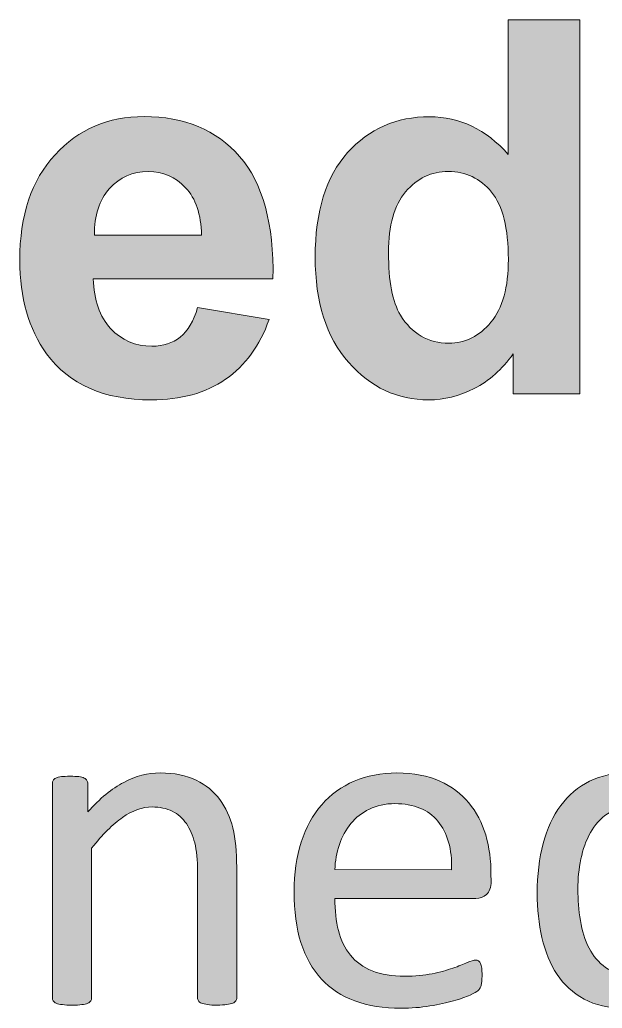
# Model space of a CAD drawing. Header units: inches. Extents: x 247 to 2765, y -1897 to -1110.
# Drawn here: x 2682.65 to 2687.36, y -1324.59 to -1316.58 of the extents above; entities that cross this region are included whole.
import ezdxf

# ---------------------------------------------------------------- set-up
doc = ezdxf.new("R2010")
doc.units = ezdxf.units.IN
doc.header["$MEASUREMENT"] = 0
doc.layers.add('Layer 1', color=7, linetype='Continuous')

# ---------------------------------------------------------------- blocks, each defined once
blk = doc.blocks.new('block 321')
at = {"layer": 'Layer 1', "true_color": 0x010101}
h = blk.add_hatch(color=18, dxfattribs=at)
h.dxf.hatch_style = 2
edge = h.paths.add_edge_path()
edge.add_spline(control_points=[(2687.1834, -1319.6142), (2687.1834, -1319.6142), (2686.6439, -1319.6142), (2686.6439, -1319.6142), (2686.6439, -1319.6142), (2686.6439, -1319.2917), (2686.6439, -1319.2917), (2686.5544, -1319.4164), (2686.4486, -1319.5105), (2686.3273, -1319.5718), (2686.2054, -1319.6331), (2686.0824, -1319.6638), (2685.9584, -1319.6638), (2685.7062, -1319.6638), (2685.4902, -1319.5622), (2685.31, -1319.3589), (2685.1298, -1319.156), (2685.0399, -1318.8721), (2685.0399, -1318.5083), (2685.0399, -1318.1363), (2685.1274, -1317.8541), (2685.3024, -1317.6605), (2685.4774, -1317.4669), (2685.6986, -1317.3701), (2685.9659, -1317.3701), (2686.2112, -1317.3701), (2686.4234, -1317.472), (2686.6033, -1317.676), (2686.6033, -1317.676), (2686.6033, -1316.5846), (2686.6033, -1316.5846), (2686.6033, -1316.5846), (2687.1838, -1316.5846), (2687.1838, -1316.5846), (2687.1838, -1316.5846), (2687.1838, -1319.6142), (2687.1838, -1319.6142), (2687.1838, -1319.6142), (2687.1834, -1319.6142), (2687.1834, -1319.6142)], knot_values=[0, 0, 0, 0, 1, 1, 1, 2, 2, 2, 3, 3, 3, 4, 4, 4, 5, 5, 5, 6, 6, 6, 7, 7, 7, 8, 8, 8, 9, 9, 9, 10, 10, 10, 11, 11, 11, 12, 12, 12, 13, 13, 13, 13], degree=3, periodic=1)
edge = h.paths.add_edge_path()
edge.add_spline(control_points=[(2685.6335, -1318.4687), (2685.6335, -1318.703), (2685.6659, -1318.8725), (2685.7299, -1318.9765), (2685.8243, -1319.1288), (2685.9546, -1319.2046), (2686.1227, -1319.2046), (2686.2564, -1319.2046), (2686.37, -1319.1477), (2686.4638, -1319.034), (2686.5582, -1318.921), (2686.6043, -1318.7505), (2686.6043, -1318.5252), (2686.6043, -1318.2723), (2686.5588, -1318.0915), (2686.4679, -1317.9805), (2686.3762, -1317.8693), (2686.2598, -1317.8134), (2686.1186, -1317.8134), (2685.9801, -1317.8134), (2685.865, -1317.8682), (2685.7723, -1317.9778), (2685.6797, -1318.0877), (2685.6335, -1318.251), (2685.6335, -1318.4687)], knot_values=[0, 0, 0, 0, 1, 1, 1, 2, 2, 2, 3, 3, 3, 4, 4, 4, 5, 5, 5, 6, 6, 6, 7, 7, 7, 8, 8, 8, 8], degree=3, periodic=1)
h = blk.add_hatch(color=18, dxfattribs=at)
h.dxf.hatch_style = 2
edge = h.paths.add_edge_path()
edge.add_spline(control_points=[(2684.0873, -1318.9152), (2684.0873, -1318.9152), (2684.6664, -1319.0123), (2684.6664, -1319.0123), (2684.592, -1319.2246), (2684.4746, -1319.3861), (2684.314, -1319.4971), (2684.1535, -1319.6073), (2683.9526, -1319.6635), (2683.7115, -1319.6635), (2683.3298, -1319.6635), (2683.0473, -1319.5388), (2682.864, -1319.2893), (2682.7193, -1319.0895), (2682.6473, -1318.8373), (2682.6473, -1318.5321), (2682.6473, -1318.1683), (2682.7427, -1317.8834), (2682.9329, -1317.6774), (2683.123, -1317.4713), (2683.3635, -1317.3683), (2683.6543, -1317.3683), (2683.9809, -1317.3683), (2684.2386, -1317.4762), (2684.4274, -1317.6918), (2684.6158, -1317.9075), (2684.7064, -1318.2379), (2684.6981, -1318.683), (2684.6981, -1318.683), (2683.2429, -1318.683), (2683.2429, -1318.683), (2683.2471, -1318.8552), (2683.2946, -1318.9893), (2683.3832, -1319.0857), (2683.4727, -1319.1811), (2683.584, -1319.229), (2683.7177, -1319.229), (2683.809, -1319.229), (2683.8858, -1319.2046), (2683.9471, -1319.1543), (2684.0084, -1319.105), (2684.0553, -1319.0258), (2684.0873, -1318.9152)], knot_values=[0, 0, 0, 0, 1, 1, 1, 2, 2, 2, 3, 3, 3, 4, 4, 4, 5, 5, 5, 6, 6, 6, 7, 7, 7, 8, 8, 8, 9, 9, 9, 10, 10, 10, 11, 11, 11, 12, 12, 12, 13, 13, 13, 14, 14, 14, 14], degree=3, periodic=1)
edge = h.paths.add_edge_path()
edge.add_spline(control_points=[(2684.1204, -1318.3281), (2684.1156, -1318.16), (2684.0722, -1318.0322), (2683.9902, -1317.9447), (2683.9075, -1317.8572), (2683.8062, -1317.8134), (2683.6884, -1317.8134), (2683.5623, -1317.8134), (2683.4576, -1317.8596), (2683.3742, -1317.9526), (2683.2912, -1318.045), (2683.2509, -1318.1697), (2683.2522, -1318.3281), (2683.2522, -1318.3281), (2684.1204, -1318.3281), (2684.1204, -1318.3281)], knot_values=[0, 0, 0, 0, 1, 1, 1, 2, 2, 2, 3, 3, 3, 4, 4, 4, 5, 5, 5, 5], degree=3, periodic=1)
at = {"layer": 'Layer 1', "lineweight": 0}
for points, knots in [([(2687.1834, -1319.6142), (2687.1834, -1319.6142), (2686.6439, -1319.6142), (2686.6439, -1319.6142), (2686.6439, -1319.6142), (2686.6439, -1319.2917), (2686.6439, -1319.2917), (2686.5544, -1319.4164), (2686.4486, -1319.5105), (2686.3273, -1319.5718), (2686.2054, -1319.6331), (2686.0824, -1319.6638), (2685.9584, -1319.6638), (2685.7062, -1319.6638), (2685.4902, -1319.5622), (2685.31, -1319.3589), (2685.1298, -1319.156), (2685.0399, -1318.8721), (2685.0399, -1318.5083), (2685.0399, -1318.1363), (2685.1274, -1317.8541), (2685.3024, -1317.6605), (2685.4774, -1317.4669), (2685.6986, -1317.3701), (2685.9659, -1317.3701), (2686.2112, -1317.3701), (2686.4234, -1317.472), (2686.6033, -1317.676), (2686.6033, -1317.676), (2686.6033, -1316.5846), (2686.6033, -1316.5846), (2686.6033, -1316.5846), (2687.1838, -1316.5846), (2687.1838, -1316.5846), (2687.1838, -1316.5846), (2687.1838, -1319.6142), (2687.1838, -1319.6142), (2687.1838, -1319.6142), (2687.1834, -1319.6142), (2687.1834, -1319.6142)], [0, 0, 0, 0, 1, 1, 1, 2, 2, 2, 3, 3, 3, 4, 4, 4, 5, 5, 5, 6, 6, 6, 7, 7, 7, 8, 8, 8, 9, 9, 9, 10, 10, 10, 11, 11, 11, 12, 12, 12, 13, 13, 13, 13]), ([(2684.0873, -1318.9152), (2684.0873, -1318.9152), (2684.6664, -1319.0123), (2684.6664, -1319.0123), (2684.592, -1319.2246), (2684.4746, -1319.3861), (2684.314, -1319.4971), (2684.1535, -1319.6073), (2683.9526, -1319.6635), (2683.7115, -1319.6635), (2683.3298, -1319.6635), (2683.0473, -1319.5388), (2682.864, -1319.2893), (2682.7193, -1319.0895), (2682.6473, -1318.8373), (2682.6473, -1318.5321), (2682.6473, -1318.1683), (2682.7427, -1317.8834), (2682.9329, -1317.6774), (2683.123, -1317.4713), (2683.3635, -1317.3683), (2683.6543, -1317.3683), (2683.9809, -1317.3683), (2684.2386, -1317.4762), (2684.4274, -1317.6918), (2684.6158, -1317.9075), (2684.7064, -1318.2379), (2684.6981, -1318.683), (2684.6981, -1318.683), (2683.2429, -1318.683), (2683.2429, -1318.683), (2683.2471, -1318.8552), (2683.2946, -1318.9893), (2683.3832, -1319.0857), (2683.4727, -1319.1811), (2683.584, -1319.229), (2683.7177, -1319.229), (2683.809, -1319.229), (2683.8858, -1319.2046), (2683.9471, -1319.1543), (2684.0084, -1319.105), (2684.0553, -1319.0258), (2684.0873, -1318.9152)], [0, 0, 0, 0, 1, 1, 1, 2, 2, 2, 3, 3, 3, 4, 4, 4, 5, 5, 5, 6, 6, 6, 7, 7, 7, 8, 8, 8, 9, 9, 9, 10, 10, 10, 11, 11, 11, 12, 12, 12, 13, 13, 13, 14, 14, 14, 14]), ([(2684.1204, -1318.3281), (2684.1156, -1318.16), (2684.0722, -1318.0322), (2683.9902, -1317.9447), (2683.9075, -1317.8572), (2683.8062, -1317.8134), (2683.6884, -1317.8134), (2683.5623, -1317.8134), (2683.4576, -1317.8596), (2683.3742, -1317.9526), (2683.2912, -1318.045), (2683.2509, -1318.1697), (2683.2522, -1318.3281), (2683.2522, -1318.3281), (2684.1204, -1318.3281), (2684.1204, -1318.3281)], [0, 0, 0, 0, 1, 1, 1, 2, 2, 2, 3, 3, 3, 4, 4, 4, 5, 5, 5, 5]), ([(2685.6335, -1318.4687), (2685.6335, -1318.703), (2685.6659, -1318.8725), (2685.7299, -1318.9765), (2685.8243, -1319.1288), (2685.9546, -1319.2046), (2686.1227, -1319.2046), (2686.2564, -1319.2046), (2686.37, -1319.1477), (2686.4638, -1319.034), (2686.5582, -1318.921), (2686.6043, -1318.7505), (2686.6043, -1318.5252), (2686.6043, -1318.2723), (2686.5588, -1318.0915), (2686.4679, -1317.9805), (2686.3762, -1317.8693), (2686.2598, -1317.8134), (2686.1186, -1317.8134), (2685.9801, -1317.8134), (2685.865, -1317.8682), (2685.7723, -1317.9778), (2685.6797, -1318.0877), (2685.6335, -1318.251), (2685.6335, -1318.4687)], [0, 0, 0, 0, 1, 1, 1, 2, 2, 2, 3, 3, 3, 4, 4, 4, 5, 5, 5, 6, 6, 6, 7, 7, 7, 8, 8, 8, 8])]:
    blk.add_open_spline(points, degree=3, knots=knots, dxfattribs=at)
blk = doc.blocks.new('block 322')
at = {"layer": 'Layer 1', "true_color": 0x010101}
h = blk.add_hatch(color=18, dxfattribs=at)
h.dxf.hatch_style = 2
edge = h.paths.add_edge_path()
edge.add_spline(control_points=[(2688.4337, -1324.5062), (2688.4337, -1324.5159), (2688.4316, -1324.5255), (2688.4271, -1324.5328), (2688.4219, -1324.5407), (2688.4147, -1324.5465), (2688.404, -1324.5517), (2688.393, -1324.5562), (2688.3785, -1324.5593), (2688.3606, -1324.5617), (2688.3424, -1324.5641), (2688.3207, -1324.5662), (2688.2952, -1324.5662), (2688.268, -1324.5662), (2688.2449, -1324.5651), (2688.2276, -1324.5617), (2688.2094, -1324.5593), (2688.1949, -1324.5555), (2688.1832, -1324.5517), (2688.1718, -1324.5465), (2688.1632, -1324.541), (2688.1581, -1324.5328), (2688.1532, -1324.5255), (2688.1508, -1324.5162), (2688.1508, -1324.5062), (2688.1508, -1324.5062), (2688.1508, -1324.2768), (2688.1508, -1324.2768), (2688.0595, -1324.3757), (2687.9648, -1324.4528), (2687.8659, -1324.5083), (2687.7684, -1324.5627), (2687.6599, -1324.5906), (2687.5431, -1324.5906), (2687.4167, -1324.5906), (2687.3075, -1324.5665), (2687.2175, -1324.5166), (2687.1276, -1324.4673), (2687.0546, -1324.4001), (2686.9988, -1324.3168), (2686.9437, -1324.2327), (2686.9027, -1324.1331), (2686.8765, -1324.0194), (2686.8506, -1323.9064), (2686.8379, -1323.7866), (2686.8379, -1323.6601), (2686.8379, -1323.5113), (2686.8544, -1323.3766), (2686.8868, -1323.2567), (2686.9189, -1323.1361), (2686.9664, -1323.0335), (2687.0288, -1322.9491), (2687.0921, -1322.8643), (2687.1697, -1322.7985), (2687.2627, -1322.753), (2687.3567, -1322.7075), (2687.4635, -1322.6852), (2687.5855, -1322.6852), (2687.6871, -1322.6852), (2687.7801, -1322.7072), (2687.8638, -1322.7513), (2687.9482, -1322.7954), (2688.0316, -1322.8615), (2688.1136, -1322.9466), (2688.1136, -1322.9466), (2688.1136, -1321.9396), (2688.1136, -1321.9396), (2688.1136, -1321.9307), (2688.1157, -1321.9221), (2688.1208, -1321.9135), (2688.1253, -1321.9055), (2688.1336, -1321.8986), (2688.1463, -1321.8942), (2688.1591, -1321.8893), (2688.1756, -1321.8855), (2688.1959, -1321.8824), (2688.2159, -1321.8793), (2688.2414, -1321.8776), (2688.2721, -1321.8776), (2688.3045, -1321.8776), (2688.3307, -1321.879), (2688.3513, -1321.8824), (2688.3723, -1321.8855), (2688.3882, -1321.89), (2688.3999, -1321.8942), (2688.4109, -1321.8986), (2688.4202, -1321.9052), (2688.4254, -1321.9135), (2688.4316, -1321.9217), (2688.434, -1321.9303), (2688.434, -1321.9396), (2688.434, -1321.9396), (2688.4337, -1324.5062), (2688.4337, -1324.5062), (2688.4337, -1324.5062), (2688.4337, -1324.5062), (2688.4337, -1324.5062)], knot_values=[0, 0, 0, 0, 1, 1, 1, 2, 2, 2, 3, 3, 3, 4, 4, 4, 5, 5, 5, 6, 6, 6, 7, 7, 7, 8, 8, 8, 9, 9, 9, 10, 10, 10, 11, 11, 11, 12, 12, 12, 13, 13, 13, 14, 14, 14, 15, 15, 15, 16, 16, 16, 17, 17, 17, 18, 18, 18, 19, 19, 19, 20, 20, 20, 21, 21, 21, 22, 22, 22, 23, 23, 23, 24, 24, 24, 25, 25, 25, 26, 26, 26, 27, 27, 27, 28, 28, 28, 29, 29, 29, 30, 30, 30, 31, 31, 31, 32, 32, 32, 32], degree=3, periodic=1)
edge = h.paths.add_edge_path()
edge.add_spline(control_points=[(2688.114, -1323.2863), (2688.0278, -1323.1792), (2687.9451, -1323.0982), (2687.8642, -1323.0424), (2687.7839, -1322.9866), (2687.7002, -1322.9584), (2687.6127, -1322.9584), (2687.5321, -1322.9584), (2687.4632, -1322.9783), (2687.4067, -1323.0162), (2687.3502, -1323.0548), (2687.3044, -1323.1055), (2687.2689, -1323.1692), (2687.2334, -1323.2319), (2687.2079, -1323.3032), (2687.1917, -1323.3824), (2687.1755, -1323.462), (2687.1676, -1323.5433), (2687.1676, -1323.6253), (2687.1676, -1323.7128), (2687.1748, -1323.7976), (2687.1879, -1323.8816), (2687.2014, -1323.9654), (2687.2248, -1324.0394), (2687.2582, -1324.1042), (2687.2916, -1324.1696), (2687.3361, -1324.2213), (2687.3912, -1324.2603), (2687.4466, -1324.2988), (2687.5162, -1324.3192), (2687.5993, -1324.3192), (2687.6416, -1324.3192), (2687.6826, -1324.313), (2687.7226, -1324.3019), (2687.7608, -1324.2902), (2687.8018, -1324.2706), (2687.8428, -1324.2441), (2687.8831, -1324.2168), (2687.9265, -1324.1814), (2687.9713, -1324.1383), (2688.0161, -1324.0959), (2688.0643, -1324.0429), (2688.114, -1323.9798), (2688.114, -1323.9798), (2688.114, -1323.2863), (2688.114, -1323.2863), (2688.114, -1323.2863), (2688.114, -1323.2863), (2688.114, -1323.2863)], knot_values=[0, 0, 0, 0, 1, 1, 1, 2, 2, 2, 3, 3, 3, 4, 4, 4, 5, 5, 5, 6, 6, 6, 7, 7, 7, 8, 8, 8, 9, 9, 9, 10, 10, 10, 11, 11, 11, 12, 12, 12, 13, 13, 13, 14, 14, 14, 15, 15, 15, 16, 16, 16, 16], degree=3, periodic=1)
h = blk.add_hatch(color=18, dxfattribs=at)
h.dxf.hatch_style = 2
edge = h.paths.add_edge_path()
edge.add_spline(control_points=[(2684.4046, -1324.5062), (2684.4046, -1324.5159), (2684.4019, -1324.5252), (2684.3974, -1324.5317), (2684.3919, -1324.5393), (2684.384, -1324.5452), (2684.3726, -1324.5507), (2684.3609, -1324.5555), (2684.3447, -1324.5589), (2684.3244, -1324.5617), (2684.303, -1324.5641), (2684.2778, -1324.5662), (2684.2465, -1324.5662), (2684.2145, -1324.5662), (2684.1879, -1324.5651), (2684.1676, -1324.5617), (2684.1469, -1324.5593), (2684.1311, -1324.5552), (2684.1194, -1324.5507), (2684.1077, -1324.5448), (2684.099, -1324.5393), (2684.0942, -1324.5317), (2684.0894, -1324.5248), (2684.087, -1324.5162), (2684.087, -1324.5062), (2684.087, -1324.5062), (2684.087, -1323.4903), (2684.087, -1323.4903), (2684.087, -1323.3921), (2684.0791, -1323.3118), (2684.0639, -1323.2515), (2684.0484, -1323.1912), (2684.026, -1323.1396), (2683.9964, -1323.0962), (2683.9668, -1323.0524), (2683.9292, -1323.0183), (2683.8823, -1322.9959), (2683.8351, -1322.9728), (2683.7811, -1322.9608), (2683.7194, -1322.9608), (2683.6391, -1322.9608), (2683.5602, -1322.989), (2683.48, -1323.0455), (2683.4004, -1323.102), (2683.3167, -1323.1854), (2683.2295, -1323.2942), (2683.2295, -1323.2942), (2683.2295, -1324.5069), (2683.2295, -1324.5069), (2683.2295, -1324.5166), (2683.2267, -1324.5259), (2683.2223, -1324.5324), (2683.2171, -1324.54), (2683.2088, -1324.5459), (2683.1975, -1324.5514), (2683.1861, -1324.5562), (2683.1696, -1324.5596), (2683.1492, -1324.5624), (2683.1286, -1324.5655), (2683.1024, -1324.5669), (2683.07, -1324.5669), (2683.0386, -1324.5669), (2683.0135, -1324.5658), (2682.9925, -1324.5624), (2682.9718, -1324.56), (2682.956, -1324.5558), (2682.9432, -1324.5514), (2682.9312, -1324.5455), (2682.9225, -1324.54), (2682.9181, -1324.5324), (2682.9139, -1324.5255), (2682.9115, -1324.5169), (2682.9115, -1324.5069), (2682.9115, -1324.5069), (2682.9115, -1322.7727), (2682.9115, -1322.7727), (2682.9115, -1322.7623), (2682.9132, -1322.753), (2682.9174, -1322.7465), (2682.9212, -1322.7389), (2682.9287, -1322.733), (2682.9405, -1322.7272), (2682.9511, -1322.721), (2682.9659, -1322.7175), (2682.9846, -1322.7155), (2683.0028, -1322.7138), (2683.0262, -1322.7127), (2683.0559, -1322.7127), (2683.0834, -1322.7127), (2683.1072, -1322.7134), (2683.1255, -1322.7155), (2683.1448, -1322.7175), (2683.1592, -1322.7213), (2683.1689, -1322.7272), (2683.1792, -1322.733), (2683.1875, -1322.7389), (2683.1913, -1322.7465), (2683.1954, -1322.7534), (2683.1978, -1322.7623), (2683.1978, -1322.7727), (2683.1978, -1322.7727), (2683.1978, -1323.0014), (2683.1978, -1323.0014), (2683.2956, -1322.8922), (2683.3935, -1322.8119), (2683.4899, -1322.7616), (2683.5868, -1322.7103), (2683.6846, -1322.6855), (2683.7838, -1322.6855), (2683.8992, -1322.6855), (2683.9971, -1322.7051), (2684.0756, -1322.7444), (2684.1545, -1322.783), (2684.2186, -1322.8357), (2684.2672, -1322.9008), (2684.3161, -1322.967), (2684.3512, -1323.0431), (2684.3722, -1323.1313), (2684.3943, -1323.2195), (2684.4043, -1323.3249), (2684.4043, -1323.4482), (2684.4043, -1323.4482), (2684.4043, -1324.5062), (2684.4043, -1324.5062), (2684.4043, -1324.5062), (2684.4046, -1324.5062), (2684.4046, -1324.5062)], knot_values=[0, 0, 0, 0, 1, 1, 1, 2, 2, 2, 3, 3, 3, 4, 4, 4, 5, 5, 5, 6, 6, 6, 7, 7, 7, 8, 8, 8, 9, 9, 9, 10, 10, 10, 11, 11, 11, 12, 12, 12, 13, 13, 13, 14, 14, 14, 15, 15, 15, 16, 16, 16, 17, 17, 17, 18, 18, 18, 19, 19, 19, 20, 20, 20, 21, 21, 21, 22, 22, 22, 23, 23, 23, 24, 24, 24, 25, 25, 25, 26, 26, 26, 27, 27, 27, 28, 28, 28, 29, 29, 29, 30, 30, 30, 31, 31, 31, 32, 32, 32, 33, 33, 33, 34, 34, 34, 35, 35, 35, 36, 36, 36, 37, 37, 37, 38, 38, 38, 39, 39, 39, 40, 40, 40, 41, 41, 41, 42, 42, 42, 42], degree=3, periodic=1)
h = blk.add_hatch(color=18, dxfattribs=at)
h.dxf.hatch_style = 2
edge = h.paths.add_edge_path()
edge.add_spline(control_points=[(2686.4644, -1323.5633), (2686.4644, -1323.614), (2686.452, -1323.6491), (2686.4276, -1323.6708), (2686.4024, -1323.6918), (2686.3738, -1323.7025), (2686.3415, -1323.7025), (2686.3415, -1323.7025), (2685.1994, -1323.7025), (2685.1994, -1323.7025), (2685.1994, -1323.7983), (2685.2091, -1323.8854), (2685.2283, -1323.9629), (2685.2483, -1324.0398), (2685.28, -1324.1056), (2685.3252, -1324.1614), (2685.3703, -1324.2172), (2685.4292, -1324.2592), (2685.5012, -1324.2885), (2685.5735, -1324.3181), (2685.6621, -1324.3329), (2685.7665, -1324.3329), (2685.8485, -1324.3329), (2685.9222, -1324.3254), (2685.9873, -1324.3119), (2686.0521, -1324.2985), (2686.1079, -1324.2833), (2686.1547, -1324.2668), (2686.2019, -1324.2503), (2686.2405, -1324.2351), (2686.2712, -1324.2217), (2686.3015, -1324.2082), (2686.3242, -1324.2017), (2686.3397, -1324.2017), (2686.348, -1324.2017), (2686.357, -1324.2038), (2686.3632, -1324.2082), (2686.3707, -1324.2134), (2686.3759, -1324.2196), (2686.3797, -1324.2289), (2686.3842, -1324.2375), (2686.3873, -1324.2503), (2686.3883, -1324.2661), (2686.3904, -1324.282), (2686.3914, -1324.3023), (2686.3914, -1324.325), (2686.3914, -1324.3416), (2686.3907, -1324.356), (2686.3893, -1324.3684), (2686.3883, -1324.3808), (2686.3866, -1324.3919), (2686.3845, -1324.4012), (2686.3828, -1324.4108), (2686.3787, -1324.4201), (2686.3749, -1324.4273), (2686.3704, -1324.4349), (2686.3645, -1324.4422), (2686.3576, -1324.4497), (2686.3508, -1324.457), (2686.3297, -1324.4683), (2686.2949, -1324.4845), (2686.2598, -1324.5004), (2686.2147, -1324.5162), (2686.1602, -1324.5317), (2686.1048, -1324.5469), (2686.0407, -1324.561), (2685.9684, -1324.5731), (2685.8957, -1324.5851), (2685.8178, -1324.5913), (2685.7362, -1324.5913), (2685.5935, -1324.5913), (2685.4688, -1324.5713), (2685.361, -1324.5317), (2685.2538, -1324.4925), (2685.1636, -1324.4335), (2685.0902, -1324.3546), (2685.0172, -1324.2764), (2684.9617, -1324.1779), (2684.9245, -1324.0597), (2684.8869, -1323.9416), (2684.8687, -1323.8041), (2684.8687, -1323.6474), (2684.8687, -1323.4985), (2684.888, -1323.3645), (2684.9266, -1323.2457), (2684.9644, -1323.1268), (2685.0206, -1323.0259), (2685.0933, -1322.9428), (2685.1656, -1322.8602), (2685.2535, -1322.7964), (2685.3562, -1322.752), (2685.4592, -1322.7079), (2685.5739, -1322.6858), (2685.7017, -1322.6858), (2685.8378, -1322.6858), (2685.9535, -1322.7075), (2686.0486, -1322.7513), (2686.1444, -1322.7951), (2686.2229, -1322.854), (2686.2846, -1322.9277), (2686.3463, -1323.0014), (2686.3921, -1323.0882), (2686.421, -1323.1878), (2686.45, -1323.2874), (2686.4638, -1323.3935), (2686.4638, -1323.5065), (2686.4638, -1323.5065), (2686.4644, -1323.5633), (2686.4644, -1323.5633), (2686.4644, -1323.5633), (2686.4644, -1323.5633), (2686.4644, -1323.5633)], knot_values=[0, 0, 0, 0, 1, 1, 1, 2, 2, 2, 3, 3, 3, 4, 4, 4, 5, 5, 5, 6, 6, 6, 7, 7, 7, 8, 8, 8, 9, 9, 9, 10, 10, 10, 11, 11, 11, 12, 12, 12, 13, 13, 13, 14, 14, 14, 15, 15, 15, 16, 16, 16, 17, 17, 17, 18, 18, 18, 19, 19, 19, 20, 20, 20, 21, 21, 21, 22, 22, 22, 23, 23, 23, 24, 24, 24, 25, 25, 25, 26, 26, 26, 27, 27, 27, 28, 28, 28, 29, 29, 29, 30, 30, 30, 31, 31, 31, 32, 32, 32, 33, 33, 33, 34, 34, 34, 35, 35, 35, 36, 36, 36, 37, 37, 37, 37], degree=3, periodic=1)
edge = h.paths.add_edge_path()
edge.add_spline(control_points=[(2686.1447, -1323.4693), (2686.1492, -1323.3022), (2686.1113, -1323.1713), (2686.0338, -1323.0762), (2685.9556, -1322.9814), (2685.8398, -1322.9342), (2685.6859, -1322.9342), (2685.607, -1322.9342), (2685.5381, -1322.9491), (2685.4785, -1322.9783), (2685.4189, -1323.008), (2685.3692, -1323.0465), (2685.3293, -1323.0958), (2685.289, -1323.1444), (2685.258, -1323.2012), (2685.2363, -1323.2657), (2685.2139, -1323.3311), (2685.2011, -1323.3983), (2685.1994, -1323.4689), (2685.1994, -1323.4689), (2686.1447, -1323.4693), (2686.1447, -1323.4693), (2686.1447, -1323.4693), (2686.1447, -1323.4693), (2686.1447, -1323.4693)], knot_values=[0, 0, 0, 0, 1, 1, 1, 2, 2, 2, 3, 3, 3, 4, 4, 4, 5, 5, 5, 6, 6, 6, 7, 7, 7, 8, 8, 8, 8], degree=3, periodic=1)
at = {"layer": 'Layer 1', "lineweight": 0}
for points, knots in [([(2688.4337, -1324.5062), (2688.4337, -1324.5159), (2688.4316, -1324.5255), (2688.4271, -1324.5328), (2688.4219, -1324.5407), (2688.4147, -1324.5465), (2688.404, -1324.5517), (2688.393, -1324.5562), (2688.3785, -1324.5593), (2688.3606, -1324.5617), (2688.3424, -1324.5641), (2688.3207, -1324.5662), (2688.2952, -1324.5662), (2688.268, -1324.5662), (2688.2449, -1324.5651), (2688.2276, -1324.5617), (2688.2094, -1324.5593), (2688.1949, -1324.5555), (2688.1832, -1324.5517), (2688.1718, -1324.5465), (2688.1632, -1324.541), (2688.1581, -1324.5328), (2688.1532, -1324.5255), (2688.1508, -1324.5162), (2688.1508, -1324.5062), (2688.1508, -1324.5062), (2688.1508, -1324.2768), (2688.1508, -1324.2768), (2688.0595, -1324.3757), (2687.9648, -1324.4528), (2687.8659, -1324.5083), (2687.7684, -1324.5627), (2687.6599, -1324.5906), (2687.5431, -1324.5906), (2687.4167, -1324.5906), (2687.3075, -1324.5665), (2687.2175, -1324.5166), (2687.1276, -1324.4673), (2687.0546, -1324.4001), (2686.9988, -1324.3168), (2686.9437, -1324.2327), (2686.9027, -1324.1331), (2686.8765, -1324.0194), (2686.8506, -1323.9064), (2686.8379, -1323.7866), (2686.8379, -1323.6601), (2686.8379, -1323.5113), (2686.8544, -1323.3766), (2686.8868, -1323.2567), (2686.9189, -1323.1361), (2686.9664, -1323.0335), (2687.0288, -1322.9491), (2687.0921, -1322.8643), (2687.1697, -1322.7985), (2687.2627, -1322.753), (2687.3567, -1322.7075), (2687.4635, -1322.6852), (2687.5855, -1322.6852), (2687.6871, -1322.6852), (2687.7801, -1322.7072), (2687.8638, -1322.7513), (2687.9482, -1322.7954), (2688.0316, -1322.8615), (2688.1136, -1322.9466), (2688.1136, -1322.9466), (2688.1136, -1321.9396), (2688.1136, -1321.9396), (2688.1136, -1321.9307), (2688.1157, -1321.9221), (2688.1208, -1321.9135), (2688.1253, -1321.9055), (2688.1336, -1321.8986), (2688.1463, -1321.8942), (2688.1591, -1321.8893), (2688.1756, -1321.8855), (2688.1959, -1321.8824), (2688.2159, -1321.8793), (2688.2414, -1321.8776), (2688.2721, -1321.8776), (2688.3045, -1321.8776), (2688.3307, -1321.879), (2688.3513, -1321.8824), (2688.3723, -1321.8855), (2688.3882, -1321.89), (2688.3999, -1321.8942), (2688.4109, -1321.8986), (2688.4202, -1321.9052), (2688.4254, -1321.9135), (2688.4316, -1321.9217), (2688.434, -1321.9303), (2688.434, -1321.9396), (2688.434, -1321.9396), (2688.4337, -1324.5062), (2688.4337, -1324.5062), (2688.4337, -1324.5062), (2688.4337, -1324.5062), (2688.4337, -1324.5062)], [0, 0, 0, 0, 1, 1, 1, 2, 2, 2, 3, 3, 3, 4, 4, 4, 5, 5, 5, 6, 6, 6, 7, 7, 7, 8, 8, 8, 9, 9, 9, 10, 10, 10, 11, 11, 11, 12, 12, 12, 13, 13, 13, 14, 14, 14, 15, 15, 15, 16, 16, 16, 17, 17, 17, 18, 18, 18, 19, 19, 19, 20, 20, 20, 21, 21, 21, 22, 22, 22, 23, 23, 23, 24, 24, 24, 25, 25, 25, 26, 26, 26, 27, 27, 27, 28, 28, 28, 29, 29, 29, 30, 30, 30, 31, 31, 31, 32, 32, 32, 32]), ([(2684.4046, -1324.5062), (2684.4046, -1324.5159), (2684.4019, -1324.5252), (2684.3974, -1324.5317), (2684.3919, -1324.5393), (2684.384, -1324.5452), (2684.3726, -1324.5507), (2684.3609, -1324.5555), (2684.3447, -1324.5589), (2684.3244, -1324.5617), (2684.303, -1324.5641), (2684.2778, -1324.5662), (2684.2465, -1324.5662), (2684.2145, -1324.5662), (2684.1879, -1324.5651), (2684.1676, -1324.5617), (2684.1469, -1324.5593), (2684.1311, -1324.5552), (2684.1194, -1324.5507), (2684.1077, -1324.5448), (2684.099, -1324.5393), (2684.0942, -1324.5317), (2684.0894, -1324.5248), (2684.087, -1324.5162), (2684.087, -1324.5062), (2684.087, -1324.5062), (2684.087, -1323.4903), (2684.087, -1323.4903), (2684.087, -1323.3921), (2684.0791, -1323.3118), (2684.0639, -1323.2515), (2684.0484, -1323.1912), (2684.026, -1323.1396), (2683.9964, -1323.0962), (2683.9668, -1323.0524), (2683.9292, -1323.0183), (2683.8823, -1322.9959), (2683.8351, -1322.9728), (2683.7811, -1322.9608), (2683.7194, -1322.9608), (2683.6391, -1322.9608), (2683.5602, -1322.989), (2683.48, -1323.0455), (2683.4004, -1323.102), (2683.3167, -1323.1854), (2683.2295, -1323.2942), (2683.2295, -1323.2942), (2683.2295, -1324.5069), (2683.2295, -1324.5069), (2683.2295, -1324.5166), (2683.2267, -1324.5259), (2683.2223, -1324.5324), (2683.2171, -1324.54), (2683.2088, -1324.5459), (2683.1975, -1324.5514), (2683.1861, -1324.5562), (2683.1696, -1324.5596), (2683.1492, -1324.5624), (2683.1286, -1324.5655), (2683.1024, -1324.5669), (2683.07, -1324.5669), (2683.0386, -1324.5669), (2683.0135, -1324.5658), (2682.9925, -1324.5624), (2682.9718, -1324.56), (2682.956, -1324.5558), (2682.9432, -1324.5514), (2682.9312, -1324.5455), (2682.9225, -1324.54), (2682.9181, -1324.5324), (2682.9139, -1324.5255), (2682.9115, -1324.5169), (2682.9115, -1324.5069), (2682.9115, -1324.5069), (2682.9115, -1322.7727), (2682.9115, -1322.7727), (2682.9115, -1322.7623), (2682.9132, -1322.753), (2682.9174, -1322.7465), (2682.9212, -1322.7389), (2682.9287, -1322.733), (2682.9405, -1322.7272), (2682.9511, -1322.721), (2682.9659, -1322.7175), (2682.9846, -1322.7155), (2683.0028, -1322.7138), (2683.0262, -1322.7127), (2683.0559, -1322.7127), (2683.0834, -1322.7127), (2683.1072, -1322.7134), (2683.1255, -1322.7155), (2683.1448, -1322.7175), (2683.1592, -1322.7213), (2683.1689, -1322.7272), (2683.1792, -1322.733), (2683.1875, -1322.7389), (2683.1913, -1322.7465), (2683.1954, -1322.7534), (2683.1978, -1322.7623), (2683.1978, -1322.7727), (2683.1978, -1322.7727), (2683.1978, -1323.0014), (2683.1978, -1323.0014), (2683.2956, -1322.8922), (2683.3935, -1322.8119), (2683.4899, -1322.7616), (2683.5868, -1322.7103), (2683.6846, -1322.6855), (2683.7838, -1322.6855), (2683.8992, -1322.6855), (2683.9971, -1322.7051), (2684.0756, -1322.7444), (2684.1545, -1322.783), (2684.2186, -1322.8357), (2684.2672, -1322.9008), (2684.3161, -1322.967), (2684.3512, -1323.0431), (2684.3722, -1323.1313), (2684.3943, -1323.2195), (2684.4043, -1323.3249), (2684.4043, -1323.4482), (2684.4043, -1323.4482), (2684.4043, -1324.5062), (2684.4043, -1324.5062), (2684.4043, -1324.5062), (2684.4046, -1324.5062), (2684.4046, -1324.5062)], [0, 0, 0, 0, 1, 1, 1, 2, 2, 2, 3, 3, 3, 4, 4, 4, 5, 5, 5, 6, 6, 6, 7, 7, 7, 8, 8, 8, 9, 9, 9, 10, 10, 10, 11, 11, 11, 12, 12, 12, 13, 13, 13, 14, 14, 14, 15, 15, 15, 16, 16, 16, 17, 17, 17, 18, 18, 18, 19, 19, 19, 20, 20, 20, 21, 21, 21, 22, 22, 22, 23, 23, 23, 24, 24, 24, 25, 25, 25, 26, 26, 26, 27, 27, 27, 28, 28, 28, 29, 29, 29, 30, 30, 30, 31, 31, 31, 32, 32, 32, 33, 33, 33, 34, 34, 34, 35, 35, 35, 36, 36, 36, 37, 37, 37, 38, 38, 38, 39, 39, 39, 40, 40, 40, 41, 41, 41, 42, 42, 42, 42]), ([(2686.4644, -1323.5633), (2686.4644, -1323.614), (2686.452, -1323.6491), (2686.4276, -1323.6708), (2686.4024, -1323.6918), (2686.3738, -1323.7025), (2686.3415, -1323.7025), (2686.3415, -1323.7025), (2685.1994, -1323.7025), (2685.1994, -1323.7025), (2685.1994, -1323.7983), (2685.2091, -1323.8854), (2685.2283, -1323.9629), (2685.2483, -1324.0398), (2685.28, -1324.1056), (2685.3252, -1324.1614), (2685.3703, -1324.2172), (2685.4292, -1324.2592), (2685.5012, -1324.2885), (2685.5735, -1324.3181), (2685.6621, -1324.3329), (2685.7665, -1324.3329), (2685.8485, -1324.3329), (2685.9222, -1324.3254), (2685.9873, -1324.3119), (2686.0521, -1324.2985), (2686.1079, -1324.2833), (2686.1547, -1324.2668), (2686.2019, -1324.2503), (2686.2405, -1324.2351), (2686.2712, -1324.2217), (2686.3015, -1324.2082), (2686.3242, -1324.2017), (2686.3397, -1324.2017), (2686.348, -1324.2017), (2686.357, -1324.2038), (2686.3632, -1324.2082), (2686.3707, -1324.2134), (2686.3759, -1324.2196), (2686.3797, -1324.2289), (2686.3842, -1324.2375), (2686.3873, -1324.2503), (2686.3883, -1324.2661), (2686.3904, -1324.282), (2686.3914, -1324.3023), (2686.3914, -1324.325), (2686.3914, -1324.3416), (2686.3907, -1324.356), (2686.3893, -1324.3684), (2686.3883, -1324.3808), (2686.3866, -1324.3919), (2686.3845, -1324.4012), (2686.3828, -1324.4108), (2686.3787, -1324.4201), (2686.3749, -1324.4273), (2686.3704, -1324.4349), (2686.3645, -1324.4422), (2686.3576, -1324.4497), (2686.3508, -1324.457), (2686.3297, -1324.4683), (2686.2949, -1324.4845), (2686.2598, -1324.5004), (2686.2147, -1324.5162), (2686.1602, -1324.5317), (2686.1048, -1324.5469), (2686.0407, -1324.561), (2685.9684, -1324.5731), (2685.8957, -1324.5851), (2685.8178, -1324.5913), (2685.7362, -1324.5913), (2685.5935, -1324.5913), (2685.4688, -1324.5713), (2685.361, -1324.5317), (2685.2538, -1324.4925), (2685.1636, -1324.4335), (2685.0902, -1324.3546), (2685.0172, -1324.2764), (2684.9617, -1324.1779), (2684.9245, -1324.0597), (2684.8869, -1323.9416), (2684.8687, -1323.8041), (2684.8687, -1323.6474), (2684.8687, -1323.4985), (2684.888, -1323.3645), (2684.9266, -1323.2457), (2684.9644, -1323.1268), (2685.0206, -1323.0259), (2685.0933, -1322.9428), (2685.1656, -1322.8602), (2685.2535, -1322.7964), (2685.3562, -1322.752), (2685.4592, -1322.7079), (2685.5739, -1322.6858), (2685.7017, -1322.6858), (2685.8378, -1322.6858), (2685.9535, -1322.7075), (2686.0486, -1322.7513), (2686.1444, -1322.7951), (2686.2229, -1322.854), (2686.2846, -1322.9277), (2686.3463, -1323.0014), (2686.3921, -1323.0882), (2686.421, -1323.1878), (2686.45, -1323.2874), (2686.4638, -1323.3935), (2686.4638, -1323.5065), (2686.4638, -1323.5065), (2686.4644, -1323.5633), (2686.4644, -1323.5633), (2686.4644, -1323.5633), (2686.4644, -1323.5633), (2686.4644, -1323.5633)], [0, 0, 0, 0, 1, 1, 1, 2, 2, 2, 3, 3, 3, 4, 4, 4, 5, 5, 5, 6, 6, 6, 7, 7, 7, 8, 8, 8, 9, 9, 9, 10, 10, 10, 11, 11, 11, 12, 12, 12, 13, 13, 13, 14, 14, 14, 15, 15, 15, 16, 16, 16, 17, 17, 17, 18, 18, 18, 19, 19, 19, 20, 20, 20, 21, 21, 21, 22, 22, 22, 23, 23, 23, 24, 24, 24, 25, 25, 25, 26, 26, 26, 27, 27, 27, 28, 28, 28, 29, 29, 29, 30, 30, 30, 31, 31, 31, 32, 32, 32, 33, 33, 33, 34, 34, 34, 35, 35, 35, 36, 36, 36, 37, 37, 37, 37]), ([(2686.1447, -1323.4693), (2686.1492, -1323.3022), (2686.1113, -1323.1713), (2686.0338, -1323.0762), (2685.9556, -1322.9814), (2685.8398, -1322.9342), (2685.6859, -1322.9342), (2685.607, -1322.9342), (2685.5381, -1322.9491), (2685.4785, -1322.9783), (2685.4189, -1323.008), (2685.3692, -1323.0465), (2685.3293, -1323.0958), (2685.289, -1323.1444), (2685.258, -1323.2012), (2685.2363, -1323.2657), (2685.2139, -1323.3311), (2685.2011, -1323.3983), (2685.1994, -1323.4689), (2685.1994, -1323.4689), (2686.1447, -1323.4693), (2686.1447, -1323.4693), (2686.1447, -1323.4693), (2686.1447, -1323.4693), (2686.1447, -1323.4693)], [0, 0, 0, 0, 1, 1, 1, 2, 2, 2, 3, 3, 3, 4, 4, 4, 5, 5, 5, 6, 6, 6, 7, 7, 7, 8, 8, 8, 8]), ([(2688.114, -1323.2863), (2688.0278, -1323.1792), (2687.9451, -1323.0982), (2687.8642, -1323.0424), (2687.7839, -1322.9866), (2687.7002, -1322.9584), (2687.6127, -1322.9584), (2687.5321, -1322.9584), (2687.4632, -1322.9783), (2687.4067, -1323.0162), (2687.3502, -1323.0548), (2687.3044, -1323.1055), (2687.2689, -1323.1692), (2687.2334, -1323.2319), (2687.2079, -1323.3032), (2687.1917, -1323.3824), (2687.1755, -1323.462), (2687.1676, -1323.5433), (2687.1676, -1323.6253), (2687.1676, -1323.7128), (2687.1748, -1323.7976), (2687.1879, -1323.8816), (2687.2014, -1323.9654), (2687.2248, -1324.0394), (2687.2582, -1324.1042), (2687.2916, -1324.1696), (2687.3361, -1324.2213), (2687.3912, -1324.2603), (2687.4466, -1324.2988), (2687.5162, -1324.3192), (2687.5993, -1324.3192), (2687.6416, -1324.3192), (2687.6826, -1324.313), (2687.7226, -1324.3019), (2687.7608, -1324.2902), (2687.8018, -1324.2706), (2687.8428, -1324.2441), (2687.8831, -1324.2168), (2687.9265, -1324.1814), (2687.9713, -1324.1383), (2688.0161, -1324.0959), (2688.0643, -1324.0429), (2688.114, -1323.9798), (2688.114, -1323.9798), (2688.114, -1323.2863), (2688.114, -1323.2863), (2688.114, -1323.2863), (2688.114, -1323.2863), (2688.114, -1323.2863)], [0, 0, 0, 0, 1, 1, 1, 2, 2, 2, 3, 3, 3, 4, 4, 4, 5, 5, 5, 6, 6, 6, 7, 7, 7, 8, 8, 8, 9, 9, 9, 10, 10, 10, 11, 11, 11, 12, 12, 12, 13, 13, 13, 14, 14, 14, 15, 15, 15, 16, 16, 16, 16])]:
    blk.add_open_spline(points, degree=3, knots=knots, dxfattribs=at)
blk = doc.blocks.new('block 316')
at = {"layer": 'Layer 1'}
for name in ['block 321', 'block 322']:
    blk.add_blockref(name, (0, 0), dxfattribs=at)

msp = doc.modelspace()

# ---------------------------------------------------------------- block references
at = {"layer": 'Layer 1'}
msp.add_blockref('block 316', (0, 0), dxfattribs=at)

doc.saveas('drawing.dxf')
